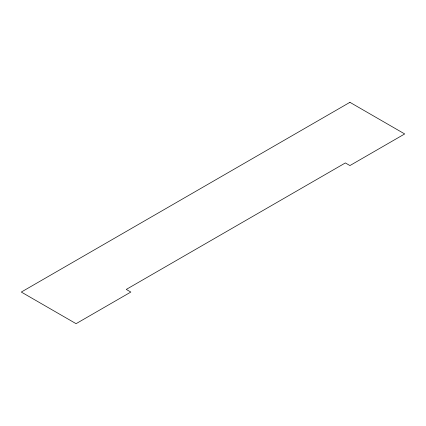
<?xml version="1.0" encoding="UTF-8"?>
<svg xmlns="http://www.w3.org/2000/svg" width="426" height="426" viewBox="0 0 426 426"><rect width="100%" height="100%" fill="white"/><g stroke="black" fill="none" stroke-linecap="round" stroke-linejoin="round"><path stroke-width="0.64" d="M349.927 102.325L21.3 292.055L76.073 323.675L130.841 292.055L126.277 289.419L345.364 162.934L349.927 165.565L404.7 133.945L349.927 102.325"/></g></svg>
